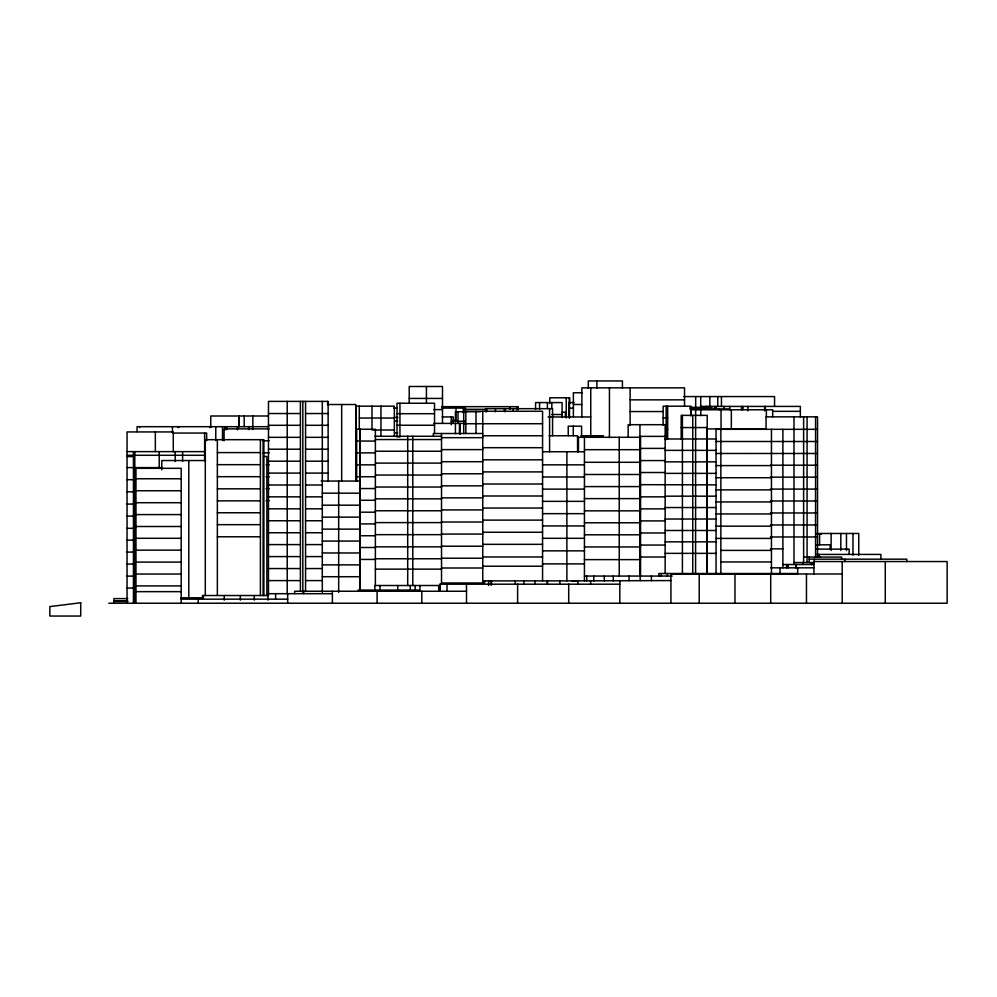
<?xml version="1.0" encoding="UTF-8"?>
<svg xmlns="http://www.w3.org/2000/svg" width="997" height="997" viewBox="0 0 997 997"><rect width="100%" height="100%" fill="white"/><g stroke="black" fill="none" stroke-linecap="round" stroke-linejoin="round"><path stroke-width="1.5" d="M582.335 392.768L573.375 392.768L573.375 416.97M683.743 396.569L774.557 396.569L774.557 406.415M409.219 398.426L442.494 398.426M630.116 399.847L684.54 399.847M574.122 402.576L568.801 402.576L568.801 417.232M327.515 404.52L355.817 404.52L355.817 481.053M573.375 404.495L581.762 404.495M355.817 406.165L394.338 406.165L394.338 436.262M700.692 406.415L800.342 406.415L800.342 417.269M441.534 406.664L518.216 406.664L518.216 409.755M689.849 407.362L711.933 407.362L711.933 406.415M393.678 408.097L397.292 408.097M441.933 408.097L465.437 408.097L465.437 412.696M568.801 408.159L573.362 408.159M689.7 408.882L729.729 408.92M464.403 409.306L485.751 409.306M433.732 409.617L442.494 409.617M772.937 411.337L800.342 411.337M480.454 411.724L455.405 411.724L455.405 421.681M630.116 411.549L662.768 411.549M562.084 412.185L565.374 412.185L565.374 416.821M268.467 413.531L300.396 413.531M305.568 413.531L328.125 413.531M397.005 413.705L434.53 413.705M551.827 414.515L562.084 414.515M268.019 415.998L210.766 415.998L210.766 427.576M442.145 416.92L453.236 416.92L453.236 421.581M548.151 416.97L590.747 416.97M393.803 417.444L398.015 417.444M663.142 417.905L667.678 417.905M359.281 418.03L394.338 418.03M452.875 420.36L455.99 420.36L455.99 408.097M394.65 421.033L397.691 421.033M451.28 421.245L464.776 421.245M433.732 423.401L464.776 423.401M463.717 423.725L542.567 423.725M397.005 425.245L434.53 425.245M268.467 425.295L300.396 425.295M305.568 425.295L328.125 425.295M268.854 426.691L137.075 426.691L137.075 431.614M681.175 427.576L707.197 427.576M269.178 428.884L224.076 428.884L224.076 440.774M706.549 428.922L766.369 428.922M817.528 429.321L716.045 429.321L716.045 573.512M666.146 429.445L667.678 429.445M394.338 429.994L371.981 429.994L371.981 406.165M394.65 432.91L397.691 432.91M173.017 433.059L206.641 433.059L206.641 440.674M482.747 433.508L433.359 433.508L433.359 436.262M482.747 435.751L542.567 435.751M549.06 435.751L577.55 435.751L577.55 451.741M581.002 435.751L603.285 435.751L603.285 437.284M374.972 436.262L441.521 436.262M639.937 436.374L665.149 436.374M577.437 437.284L640.535 437.284L640.535 576.067M268.467 437.334L300.396 437.334M305.568 437.334L328.125 437.334M441.521 437.671L482.747 437.671M664.588 438.979L716.095 438.979M375.383 439.54L441.521 439.54M262.959 440.774L269.178 440.774M356.664 441.06L375.383 441.06M716.045 441.484L817.528 441.509M482.747 447.69L542.567 447.69M639.937 448.401L665.149 448.401M268.467 449.198L300.396 449.198M305.568 449.198L328.125 449.198M441.521 449.622L482.747 449.622M584.441 449.684L640.535 449.684M665.149 450.37L716.095 450.37M375.383 451.23L441.521 451.23M127.055 451.629L204.634 451.629M542.505 451.741L584.441 451.741M217.358 452.588L260.404 452.588M262.959 452.8L269.178 452.8M356.664 452.887L375.383 452.887M716.045 453.485L817.528 453.473M127.055 455.28L204.634 455.28M127.055 456.576L133.448 456.576M263.881 456.464L266.872 456.464L266.872 595.521M482.747 459.816L542.567 459.816M205.594 460.539L161.788 460.539L161.788 469.824M639.937 460.577L665.149 460.577M268.467 461.187L300.396 461.187M305.568 461.187L328.125 461.187M441.521 461.711L482.747 461.711M665.149 461.86L716.095 461.86M584.441 462.296L640.535 462.296M375.383 463.107L441.521 463.107M217.358 464.664L260.404 464.664M266.062 464.889L269.178 464.889M356.664 464.839L375.383 464.839M542.567 464.839L584.441 464.839M770.432 465.213L817.528 465.213M716.045 465.599L771.454 465.599M127.055 467.605L162.112 467.605M482.747 471.905L542.567 471.905M639.937 472.516L665.149 472.516M268.467 473.101L300.396 473.101M305.568 473.101L328.125 473.101M665.149 473.376L716.095 473.376M441.521 473.774L482.747 473.774M584.441 474.497L640.535 474.497M375.383 475.046L441.521 475.046M217.358 476.691L260.404 476.691M356.664 476.74L375.383 476.74M266.062 476.815L269.178 476.815M542.567 476.99L584.441 476.99M770.432 477.164L817.528 477.164M716.045 477.725L771.454 477.725M135.966 478.759L181.192 478.759M127.055 479.707L134.807 479.707M321.159 481.053L359.979 481.053M482.747 484.019L542.567 484.019M639.937 484.667L716.095 484.866M268.467 485.003L300.396 485.003M305.568 485.003L322.305 485.003M441.521 485.851L482.747 485.851M584.441 486.598L640.535 486.598M375.383 487.035L441.521 487.035M359.979 488.542L375.383 488.542M266.062 488.717L269.178 488.717M217.358 488.829L260.404 488.829M542.567 489.128L584.441 489.128M770.432 489.103L817.528 489.103M716.045 489.888L771.454 489.888M135.966 490.748L181.192 490.748M127.055 491.82L134.807 491.82M322.305 493.179L359.979 493.179M482.747 495.995L542.567 495.995M665.149 496.17L716.095 496.17M268.467 496.842L300.396 496.842M305.568 496.842L322.305 496.842M639.937 496.855L665.149 496.855M441.521 497.852L482.747 497.852M584.441 498.612L640.535 498.612M375.383 498.836L441.521 498.836M359.979 500.27L375.383 500.27M266.062 500.731L269.178 500.731M217.358 500.855L260.404 500.855M770.432 501.005L817.528 501.005M542.567 501.354L584.441 501.354M716.045 501.94L771.454 501.94M135.966 502.712L181.192 502.712M127.055 504.071L134.807 504.071M322.305 505.18L359.979 505.18M665.149 507.548L716.095 507.548M482.747 508.046L542.567 508.046M268.467 508.819L300.396 508.819M305.568 508.819L322.305 508.819M639.937 508.869L665.149 508.869M441.521 509.916L482.747 509.916M375.383 510.763L441.521 510.763M584.441 510.838L640.535 510.838M359.979 512.196L375.383 512.196M217.358 512.757L260.404 512.757M770.432 512.969L817.528 512.969M542.567 513.654L584.441 513.654M716.045 513.953L771.454 513.953M135.966 514.589L181.192 514.589M127.055 516.097L134.807 516.097M322.305 517.131L359.979 517.131M665.149 519.026L716.095 519.026M482.747 520.11L542.567 520.11M268.467 520.746L300.396 520.746M305.568 520.746L322.305 520.746M639.937 520.908L665.149 520.908M441.521 522.017L482.747 522.017M375.383 522.602L441.521 522.602M584.441 522.777L640.535 522.777M359.979 523.911L375.383 523.911M217.358 524.659L260.404 524.659M770.432 524.958L817.528 524.958M542.567 525.942L584.441 525.942M716.045 526.167L771.454 526.167M135.966 526.503L181.192 526.503M127.055 528.31L134.807 528.31M322.305 529.133L359.979 529.133M665.149 530.491L716.095 530.491M482.747 532.261L542.567 532.261M268.467 532.747L300.396 532.747M305.568 532.747L322.305 532.747M639.937 532.971L665.149 532.971M816.792 533.482L858.753 533.482L858.753 555.179M441.521 534.08L482.747 534.08M816.493 534.255L821.416 534.255L821.416 533.482M375.383 534.654L441.521 534.654M584.441 534.803L640.535 534.803M359.979 535.75L375.383 535.75M217.358 536.785L260.404 536.785M770.432 536.972L817.528 536.972M135.966 538.293L181.192 538.293M542.567 538.318L584.441 538.318M716.045 538.417L771.454 538.417M127.055 540.125L134.807 540.125M322.305 541.072L359.979 541.072M665.149 541.845L716.095 541.845M482.747 544.337L542.567 544.337M268.467 544.599L300.396 544.599M305.568 544.599L322.305 544.599M816.281 544.811L830.202 544.811L830.202 549.123M639.937 545.06L665.149 545.06M441.521 546.219L482.747 546.219M375.383 546.842L441.521 546.842M584.441 546.954L640.535 546.954M359.979 547.503L375.383 547.503M770.432 548.873L782.882 548.873M816.281 549.123L849.145 549.123L849.145 554.419M135.966 550.157L181.192 550.157M720.868 550.394L771.454 550.394M542.567 550.855L584.441 550.855M127.055 552.076L134.807 552.076M322.305 552.974L359.979 552.974M665.149 553.36L716.095 553.36M816.655 554.419L880.899 554.419L880.899 559.167M817.328 556.438L820.431 557.061M268.467 556.588L300.396 556.588M305.568 556.588L322.305 556.588M482.747 556.974L542.567 556.974M639.937 557.024L665.149 557.024M803.619 557.061L841.642 557.061L841.642 559.167M441.521 558.22L482.747 558.22M375.383 558.769L441.521 558.769M809.19 559.167L906.784 559.167L906.784 561.548M359.979 559.442L375.383 559.442M584.441 559.629L640.535 559.629M135.966 562.109L181.192 562.109M720.868 561.959L771.454 561.959M793.998 562.557L814.237 562.557M542.567 563.891L584.441 563.891M127.055 564.065L134.807 564.065M782.882 564.526L814.237 564.526M322.305 564.875L359.979 564.875M482.747 566.221L542.567 566.221M770.781 567.829L813.851 567.829M441.521 568.003L482.747 568.003M268.467 568.564L300.396 568.564M305.568 568.564L322.305 568.564M375.383 569.137L441.521 569.137M797.687 573.512L658.83 573.512L658.83 576.067M135.966 574.035L181.192 574.035M842.203 573.985L670.931 573.985L670.931 603.222M127.055 576.116L134.807 576.116M584.441 576.067L672.202 576.067M322.305 576.715L359.979 576.715M268.467 580.603L300.396 580.603M305.568 580.603L322.305 580.603M670.931 580.578L572.041 580.89M482.747 580.89L578.223 580.89M619.822 584.192L439.926 584.192L439.926 591.246M440.138 585.513L374.86 585.513L374.86 590.074M135.966 585.912L181.192 585.912M127.055 588.056L134.807 588.056M358.097 590.074L419.924 590.074L419.924 585.513M466.509 591.246L294.614 591.246L294.614 593.689M135.966 591.657L181.192 591.657M332.387 593.689L267.906 593.689L267.906 600.144M180.806 597.801L202.453 597.801M127.778 598.611L113.882 598.611L113.882 603.222M181.192 599.16L287.672 599.16M113.882 601.004L127.766 601.004M113.882 601.328L127.454 601.328M113.882 601.415L127.79 601.415M134.807 602.574L135.966 602.574M108.835 603.222L947.15 603.222L947.15 561.548L813.926 561.548L813.926 573.985M885.274 561.548L885.274 603.222M852.971 533.482L852.971 555.179M846.465 533.482L846.465 550.531M844.908 559.167L844.908 561.548M842.203 561.548L842.203 603.222M840.82 533.482L840.82 550.531M831.124 533.482L831.124 550.531M819.596 534.255L819.596 544.985M819.023 554.419L819.023 556.438M817.528 557.061L817.528 416.846L766.057 416.846L766.057 429.321M815.571 416.846L815.571 557.061M814.175 559.167L814.175 561.548M809.19 557.061L809.19 562.557M807.072 416.846L807.072 562.557M806.461 573.985L806.461 603.222M803.619 416.846L803.619 562.557M802.884 562.557L802.834 564.526M797.687 567.829L797.687 573.985M796.291 564.526L796.291 567.829M796.092 564.526L796.092 567.829M793.998 416.846L793.998 564.526M788.166 564.526L788.166 567.829M786.608 564.526L786.608 567.829M782.882 429.321L782.882 567.829M780.053 567.829L780.053 573.512M772.663 416.846L772.663 409.779L690.859 409.779L690.859 415.948M771.454 429.321L771.454 573.985M770.706 573.985L770.706 603.222M766.369 409.779L766.369 417.145M765.322 406.415L765.322 410.116M764.624 406.415L764.624 410.889M747.85 406.415L747.85 410.889M742.977 406.415L742.977 409.779M741.506 406.415L741.506 409.779M734.963 573.985L734.963 603.222M731.337 409.779L731.337 429.321M729.729 406.415L729.729 409.779M724.021 406.415L724.021 408.92M721.454 396.569L721.454 406.415M721.043 409.779L721.043 428.922M720.868 429.321L720.868 573.985M719.336 408.92L719.336 409.779M717.753 396.569L717.753 406.415M716.07 406.415L716.07 408.92M714.55 406.415L714.55 408.92M709.852 396.569L709.852 406.415M708.281 406.415L708.281 407.362M707.197 573.512L707.197 415.363L681.175 415.363L681.175 438.979M706.96 428.922L706.96 573.512M706.412 406.415L706.412 407.362M706.075 406.415L706.075 407.362M701.028 406.415L701.028 407.362M700.754 409.779L700.754 415.662M700.692 396.569L700.692 407.362M699.209 573.985L699.209 603.222M695.682 396.569L695.682 407.362M695.632 409.779L695.582 573.512M692.741 415.363L692.741 573.512M691.095 415.363L691.095 406.19L663.142 406.19L663.142 425.121M684.54 405.704L684.54 387.845L581.862 387.845L581.862 417.369M682.409 415.363L682.409 573.512M667.678 406.19L667.678 438.979M667.404 573.512L667.404 576.067M666.146 406.19L666.146 439.627M665.149 573.512L665.149 424.697L628.16 424.697L628.16 437.284M661.298 573.512L661.298 576.067M651.39 576.067L651.39 580.578M640.149 576.067L640.149 580.578M639.937 424.697L639.937 576.067M630.116 387.845L630.116 425.507M629.095 576.067L629.095 580.578M622.427 388.344L622.427 380.954L588.305 380.954L588.305 388.344M619.822 580.578L619.822 603.222M619.237 437.284L619.237 576.067M613.255 576.067L613.255 580.89M609.441 387.845L609.441 437.621M604.294 576.067L604.294 580.89M596.879 380.954L596.879 388.344M593.801 576.067L593.801 580.89M590.747 387.845L590.747 435.515M590.598 580.578L590.598 584.192M586.809 576.067L586.809 580.89M584.441 437.284L584.441 580.89M581.587 437.284L581.587 426.18L568.24 426.18L568.24 435.751M578.459 437.284L578.459 451.741M577.849 580.578L577.849 584.192M573.275 426.18L573.275 435.751M569.711 403.548L569.711 397.778L549.796 397.778L549.796 403.548M569.461 402.576L569.461 417.706M569.287 397.778L569.287 417.967M569.1 402.576L569.1 417.232M568.714 584.192L568.714 603.222M566.882 451.741L566.882 580.89M566.246 397.778L566.246 417.967M562.084 417.556L562.084 402.576L535.576 402.576L535.576 409.443M559.84 580.89L559.84 584.192M552.575 435.627L552.575 408.67L485.514 408.67L485.514 411.624M551.827 402.576L551.827 408.546M549.584 408.67L549.584 451.741M547.453 580.89L547.453 584.192M547.403 402.576L547.403 408.546M547.303 580.89L547.303 584.192M542.567 580.89L542.567 411.275L463.717 411.275L463.717 433.508M539.576 402.576L539.576 409.443M534.94 580.89L534.94 584.192M523.749 580.89L523.749 584.192M517.617 584.192L517.617 603.222M516.708 406.664L516.708 409.755M515.287 580.89L515.287 584.192M513.318 408.67L513.318 411.275M510.14 406.664L510.14 409.306M505.342 408.67L505.342 411.624M504.407 408.67L504.407 411.624M495.422 408.67L495.422 411.761M491.484 580.89L491.484 584.192M491.072 580.89L491.122 585.364M488.592 580.89L488.592 585.513M486.698 408.67L486.698 411.761M486.175 408.67L486.175 411.624M484.654 580.89L484.654 582.996L441.521 582.996L441.521 433.508M482.747 411.275L482.747 582.996M476.018 411.275L476.018 433.508M466.509 584.192L466.509 603.222M465.823 411.275L465.823 433.508M463.269 408.097L463.269 412.696M460.24 423.401L460.24 434.268M459.443 423.401L459.443 433.633M457.997 411.724L457.997 422.616M455.43 423.401L455.43 433.633M453.062 421.245L453.062 423.401M451.28 416.92L451.28 424.697M447.03 584.192L447.03 591.246M442.494 423.401L442.494 386.487L409.219 386.487L409.219 402.626M440.2 584.192L440.2 591.246M438.692 585.513L438.692 591.233M434.53 433.508L434.53 403.249L397.005 403.249L397.005 436.923L399.947 436.923L399.947 403.249M426.442 386.487L426.442 402.626M421.806 591.246L421.806 603.222M415.201 585.513L415.201 590.074M412.795 436.262L412.795 585.513M410.228 585.513L410.228 590.074M407.698 436.262L407.698 585.513M397.716 585.513L397.716 590.074M380.954 406.165L380.954 436.262M379.982 585.513L379.982 590.074M377.09 591.246L377.09 603.222M375.383 585.513L375.383 429.246L356.664 429.246L356.664 481.053M360.154 429.246L360.154 590.074M359.979 429.246L359.979 590.947M359.281 406.165L359.281 429.246M356.016 406.165L356.016 481.053M341.672 404.52L341.672 481.053M338.668 481.053L338.668 592.38M332.387 591.246L332.387 603.222M328.125 481.053L328.125 401.392L268.467 401.392L268.467 595.521L202.453 595.521L202.453 599.16M327.664 401.392L327.664 404.52M322.305 401.392L322.305 592.38M305.568 401.392L305.568 591.047M303.798 591.246L303.798 593.689M302.826 401.392L302.826 592.417M300.396 401.392L300.396 591.047M287.672 593.689L287.672 603.222M287.223 401.392L287.223 594.038M275.621 593.689L275.621 599.16M263.881 595.521L263.881 439.689L205.295 439.689L205.295 595.521M263.096 439.689L263.096 595.521M260.404 439.689L260.404 595.521M254.297 595.521L254.297 600.144M252.839 415.998L252.839 426.691M252.627 426.691L252.627 429.508M249.2 426.691L249.2 429.508M248.602 426.691L248.602 429.508M244.19 415.998L244.19 426.691M240.352 595.521L240.352 600.144M239.068 415.998L239.068 426.691M238.831 415.998L238.831 426.691M237.448 426.691L237.448 429.782M226.631 426.691L226.631 429.782M225.123 426.691L225.123 429.782M224.263 595.521L224.263 600.144M222.518 426.691L222.518 440.574M217.358 439.689L217.358 595.521M215.776 426.691L215.776 440.599M209.731 426.691L209.731 427.576M204.634 433.059L204.634 461.449M203.376 595.521L203.376 599.16M198.253 599.16L198.253 603.222M188.807 460.539L188.807 597.801M182.601 451.629L182.601 461.449M181.192 603.222L181.192 468.316L135.966 468.316L135.966 603.222M178.775 426.691L178.775 427.576M177.74 426.691L177.74 427.576M175.21 451.629L175.21 461.449M173.279 451.629L173.279 431.938L127.055 431.938L127.055 603.222M172.444 426.691L172.444 432.673M159.208 451.629L159.208 467.605M155.345 431.938L155.345 451.629M139.667 426.691L139.667 427.576M134.807 451.629L134.807 603.222M133.448 451.629L133.448 603.222M80.72 602.749L49.85 606.6L49.85 616.046L80.72 616.046L80.72 602.749M811.458 564.526L811.458 562.557L811.433 564.526"/></g></svg>
